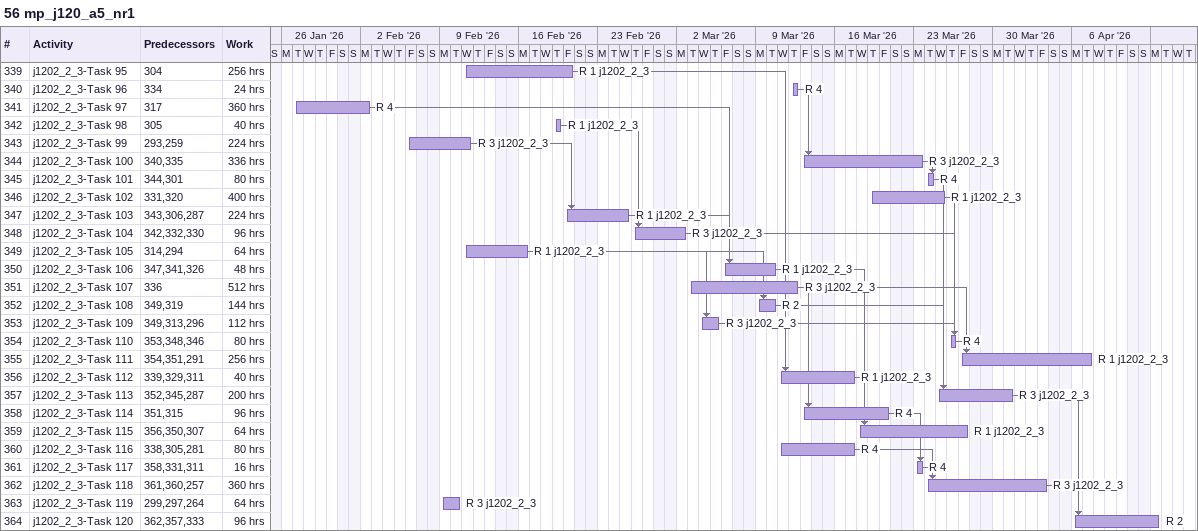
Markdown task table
56 mp_j120_a5_nr1

| ID | Task | Start | Finish | Predecessors | Resources | Work (h) |
|---|---|---|---|---|---|---|
| 339 | j1202_2_3-Task 95 | 2026-02-11 | 2026-02-20 | 304 | R 1 j1202_2_3 | 256 |
| 340 | j1202_2_3-Task 96 | 2026-03-12 | 2026-03-12 | 334 | R 4 | 24 |
| 341 | j1202_2_3-Task 97 | 2026-01-27 | 2026-02-02 | 317 | R 4 | 360 |
| 342 | j1202_2_3-Task 98 | 2026-02-19 | 2026-02-19 | 305 | R 1 j1202_2_3 | 40 |
| 343 | j1202_2_3-Task 99 | 2026-02-06 | 2026-02-11 | 293, 259 | R 3 j1202_2_3 | 224 |
| 344 | j1202_2_3-Task 100 | 2026-03-13 | 2026-03-23 | 340, 335 | R 3 j1202_2_3 | 336 |
| 345 | j1202_2_3-Task 101 | 2026-03-24 | 2026-03-24 | 344, 301 | R 4 | 80 |
| 346 | j1202_2_3-Task 102 | 2026-03-19 | 2026-03-25 | 331, 320 | R 1 j1202_2_3 | 400 |
| 347 | j1202_2_3-Task 103 | 2026-02-20 | 2026-02-25 | 343, 306, 287 | R 1 j1202_2_3 | 224 |
| 348 | j1202_2_3-Task 104 | 2026-02-26 | 2026-03-02 | 342, 332, 330 | R 3 j1202_2_3 | 96 |
| 349 | j1202_2_3-Task 105 | 2026-02-11 | 2026-02-16 | 314, 294 | R 1 j1202_2_3 | 64 |
| 350 | j1202_2_3-Task 106 | 2026-03-06 | 2026-03-10 | 347, 341, 326 | R 1 j1202_2_3 | 48 |
| 351 | j1202_2_3-Task 107 | 2026-03-03 | 2026-03-12 | 336 | R 3 j1202_2_3 | 512 |
| 352 | j1202_2_3-Task 108 | 2026-03-09 | 2026-03-10 | 349, 319 | R 2 | 144 |
| 353 | j1202_2_3-Task 109 | 2026-03-04 | 2026-03-05 | 349, 313, 296 | R 3 j1202_2_3 | 112 |
| 354 | j1202_2_3-Task 110 | 2026-03-26 | 2026-03-26 | 353, 348, 346 | R 4 | 80 |
| 355 | j1202_2_3-Task 111 | 2026-03-27 | 2026-04-07 | 354, 351, 291 | R 1 j1202_2_3 | 256 |
| 356 | j1202_2_3-Task 112 | 2026-03-11 | 2026-03-17 | 339, 329, 311 | R 1 j1202_2_3 | 40 |
| 357 | j1202_2_3-Task 113 | 2026-03-25 | 2026-03-31 | 352, 345, 287 | R 3 j1202_2_3 | 200 |
| 358 | j1202_2_3-Task 114 | 2026-03-13 | 2026-03-20 | 351, 315 | R 4 | 96 |
| 359 | j1202_2_3-Task 115 | 2026-03-18 | 2026-03-27 | 356, 350, 307 | R 1 j1202_2_3 | 64 |
| 360 | j1202_2_3-Task 116 | 2026-03-11 | 2026-03-17 | 338, 305, 281 | R 4 | 80 |
| 361 | j1202_2_3-Task 117 | 2026-03-23 | 2026-03-23 | 358, 331, 311 | R 4 | 16 |
| 362 | j1202_2_3-Task 118 | 2026-03-24 | 2026-04-03 | 361, 360, 257 | R 3 j1202_2_3 | 360 |
| 363 | j1202_2_3-Task 119 | 2026-02-09 | 2026-02-10 | 299, 297, 264 | R 3 j1202_2_3 | 64 |
| 364 | j1202_2_3-Task 120 | 2026-04-06 | 2026-04-13 | 362, 357, 333 | R 2 | 96 |
